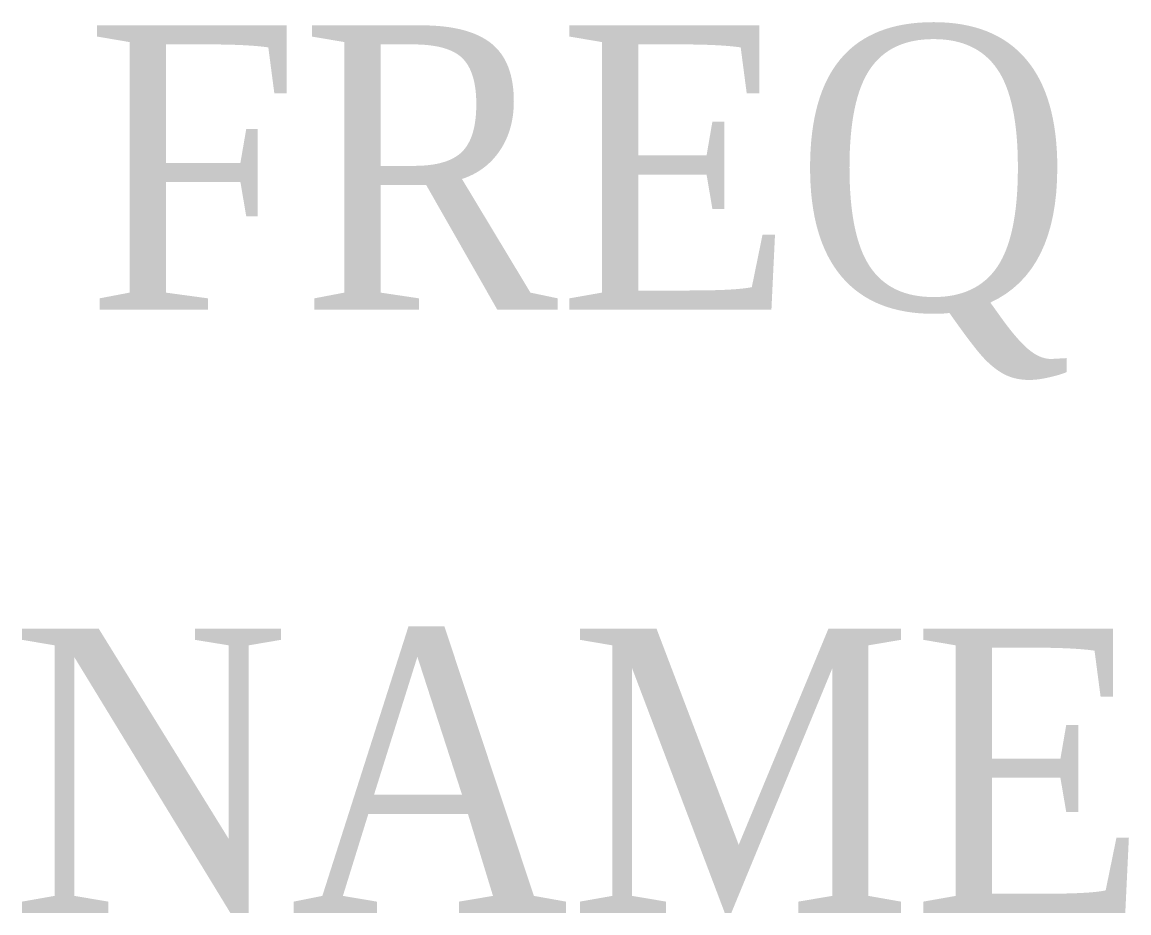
# Model space of a CAD drawing. Header units: millimetres. Extents: x -3.92 to 3.87, y -3.01 to 3.26.
import ezdxf
from ezdxf.enums import TextEntityAlignment as Align

# ---------------------------------------------------------------- set-up
doc = ezdxf.new("R2010")
doc.units = ezdxf.units.MM
doc.styles.add('CHINESE', font='TIMES.TTF', dxfattribs={"width": 0.9})

msp = doc.modelspace()

# ---------------------------------------------------------------- texts
at = {"style": 'CHINESE', "width": 0.9, "flags": 1}
msp.add_attdef('FREQ', text='FREQ', height=2, dxfattribs=at).set_placement((0, 2), align=Align.MIDDLE)
at = {"color": 4, "style": 'CHINESE', "width": 0.9}
msp.add_attdef('NAME', text='NAME', height=2, dxfattribs=at).set_placement((0, -2), align=Align.MIDDLE)

doc.saveas('drawing.dxf')
